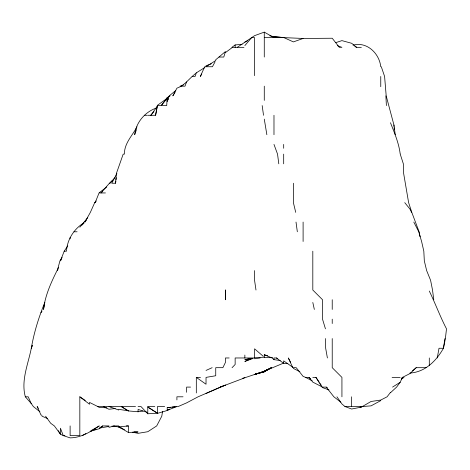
<?xml version="1.0" encoding="UTF-8"?>
<svg xmlns="http://www.w3.org/2000/svg" width="470" height="470" viewBox="0 0 470 470"><rect width="100%" height="100%" fill="white"/><g stroke="black" fill="none" stroke-linecap="round" stroke-linejoin="round"><path stroke-width="0.7" d="M116.895 173.53L111.772 183.235L115.561 183.235L116.366 173.53L123.199 154.113L124.397 154.113C124.291 143.268 132.299 135.765 136.999 126.812M115.561 183.235L115.843 181.156M116.037 179.769L116.319 177.689M444.926 338.559L443.445 348.264C436.354 360.801 425.186 372.117 409.881 373.08M162.573 411.362L161.78 416.214L156.692 425.926L147.786 431.719L138.074 433.34L132.528 432.212M147.786 115.285L155.582 115.285L157.291 105.58M437.253 357.97L439.004 348.264L443.445 348.264L445.384 338.559L446.5 328.847C440.073 316.504 435.379 303.508 429.298 291.053M155.582 115.285L157.485 105.58L166.709 105.58L167.197 97.578L170.099 95.868M44.486 305.277L43.481 309.436C45.261 294.59 51.876 280.749 58.556 267.548M192.16 76.457L196.319 72.856L195.097 76.457L192.16 76.457L186.613 81.862L185.021 86.163L181.549 86.163L176.908 88.184L172.837 95.868L175.057 92.443M136.494 129.526L134.684 134.702C135.965 122.547 144.813 112.136 156.193 108.065M44.885 302.316C38.775 317.144 34.034 332.413 31.29 348.264C28.182 364.162 20.845 380.524 25.333 396.803L31.29 403.53L33.311 406.509L39.903 411.726M32.23 345.673L31.29 348.264L32.301 345.421M166.738 98.847L161.233 105.58L167.197 97.578L167.197 101.238L169.224 95.868L175.809 90.487M67.756 245.916L64.208 251.192L60.419 260.897L61.212 259.687M86.609 219.66L84.935 222.069L90.358 212.358L94.711 202.652L95.169 202.652L99.064 192.947L105.439 192.947M83.901 222.827C74.084 228.843 67.116 239.553 66.511 251.192L64.208 251.192M390.47 392.744L396.621 387.092L400.176 382.292L402.414 377.387L409.881 373.609L416.209 367.681L426.143 367.681M57.951 269.38L57.334 270.603L59.907 260.897L62.111 257.484M215.072 61.764L212.422 66.746L204.709 66.746L200.338 76.457L201.759 74.031M167.197 101.238L168.483 98.853M41.002 312.726L42.042 311.081M95.169 202.652L95.986 201.501M157.485 106.038L150.835 115.285L153.937 111.602M390.47 392.427L387.074 396.803L380.759 400.058L371.053 401.48L361.342 407.12L351.642 409.018L344.939 406.509L341.931 403.953L336.925 396.803M94.711 202.652L96.074 200.925M87.778 217.651L79.829 227.198M244.858 45.59L251.667 37.624L254.564 35.655L264.275 32.13L273.981 37.624M401.521 378.426L402.414 377.387M114.733 177.842L109.821 183.235L112.424 180.762M232.068 367.681L235.147 364.473L235.147 357.97L254.564 357.97L254.564 348.822L263.194 356.248M81.927 225.148L84.018 223.091M102.513 191.507L101.027 192.947L108.958 183.77L112.782 180.268M218.991 57.04L225.441 51.524L223.791 57.04L218.991 57.04L215.736 59.731L215.736 60.518L206.025 66.746M412.519 370.83L416.209 367.681M181.549 86.163L186.613 81.962M108.958 425.926L102.713 425.926L99.246 428.728L90.234 431.319M99.246 192.724L106.672 187.025M231.922 47.335L235.147 44.932L242.079 44.315M225.441 52.599L232.509 47.335L243.965 47.335M157.485 105.286L166.627 98.7M237.262 47.335L251.667 37.624L254.564 37.624L254.564 75.658M268.17 369.203L264.275 371.864L255.257 374.179L264.275 371.735L271.619 367.681M401.274 379.243L404.018 377.387M267.336 369.708L264.275 371.735L254.564 374.484L264.275 371.206L271.319 367.681L264.275 371.206L245.916 377.387L220.236 387.092L225.441 385.077L198.082 396.803L186.613 402.878L178.23 406.509L167.197 407.672L167.197 410.345L176.256 406.767M204.814 67.521L196.319 72.856M102.713 425.926L99.246 428.129L108.958 426.46M392.568 387.092L400.176 382.292M169.511 409.047L167.197 410.498L157.485 413.365L147.786 407.008L147.786 413.788L157.485 413.177L147.786 407.008M167.197 410.345L168.354 409.646M91.356 430.467L99.246 425.926C90.463 431.86 81.11 437.752 70.118 437.87L63.274 435.631L60.419 434.18L54.355 425.926L50.707 423.282L45.59 416.214M82.256 435.631L85.898 433.575M380.759 400.622L371.053 405.863L362.717 406.509L344.939 406.509M220.424 387.092L206.025 393.449M244.858 42.089L247.443 40.896M206.025 370.43L212.146 367.681M248.8 359.691L244.858 361.412L253.013 358.463M250.111 359.121L252.084 358.257M264.275 371.183L283.686 363.069M206.025 65.776L211.206 63.832M180.045 86.163L183.329 84.982M337.401 45.684L341.931 47.335L339.311 47.335L332.225 38.24L303.103 38.458L293.392 41.901L283.686 37.524L273.981 36.672L269.821 35.814M90.187 431.29L92.772 430.385M94.071 429.933L96.009 429.257M335.692 42.664L341.931 40.626L351.642 43.281L356.712 47.335L361.342 47.335M242.773 378.244L244.858 377.592M108.958 427.348L114.304 425.926M252.331 358.322L244.858 359.609L252.484 358.322M128.369 410.933L121.242 406.509L128.369 410.933L138.074 411.767L142.933 411.05M254.564 358.769L260.186 357.97M115.191 408.518L108.958 409.264L103.259 406.509M167.197 407.672L170.663 407.255M172.049 407.09L174.822 406.756M353.029 45.179C366.923 41.254 379.384 53.48 380.759 66.746M254.564 357.793L264.275 357.177M122.541 428.57L118.657 426.707L128.369 432.476L138.074 431.995L133.915 431.73M126.289 425.967L128.369 425.926L128.369 432.476M280.22 360.525L273.981 359.65L273.981 357.97L276.43 357.97L283.686 363.375L287.846 363.316M264.275 37.624L283.686 37.624L303.103 38.458M144.325 115.285L147.057 115.285M73.954 231.775L77.098 231.775M433.769 299.725L432.518 290.019L430.596 280.314L426.654 270.603L424.322 260.897L423.817 251.192L421.602 241.48L418.758 231.775L413.806 222.069M229.166 357.97L225.441 357.97L225.441 362.411L222.88 367.681L215.736 367.681L215.736 375.747L206.025 377.387L206.025 384.231L196.319 377.387L196.319 392.973M196.319 377.387L200.484 377.387M299.866 371.641L293.392 368.451L293.392 367.681L296.212 367.681L303.103 376.382L305.606 377.387L309.066 377.387L310.47 378.802M312.809 377.387L315.963 377.387L319.242 382.239M392.103 377.387L400.176 377.387M190.567 387.092L186.613 387.092L186.613 392.286M327.437 387.885L326.239 387.092L321.985 387.092L315.963 377.387M25.333 396.803L28.212 396.803L31.29 403.748M183.036 396.803L176.908 396.803L176.908 399.929M70.118 425.926L70.118 435.631L79.829 435.631L79.829 396.815L89.535 404.235L89.535 402.432L97.725 406.509L135.513 406.509M138.074 406.509L140.935 406.509L147.786 413.788M147.786 406.509L154.795 406.509M164.635 406.509L157.485 406.509L157.485 413.365M113.558 425.926L118.657 425.926M128.369 425.926L118.657 426.924L111.978 426.09M64.966 435.631L63.274 435.631L60.419 428.205L60.419 434.18L58.327 430.643M272.594 357.711L264.275 357.541L264.275 354.756L267.741 355.819M106.872 407.807L99.246 407.449L97.725 406.509M359.955 407.032L361.342 407.12M273.981 36.672L283.686 37.624M128.369 410.815L118.657 409.329L118.657 410.01L108.958 406.509L111.038 406.85M147.092 412.272L138.074 409.44L138.074 411.767M328.988 389.906L322.514 387.621L322.514 387.092M354.809 46.565L356.712 47.335M264.275 354.756L272.118 357.97L273.981 359.65M276.43 357.97L277.747 358.528M47.388 418.506L42.077 416.214L41.718 415.01M118.657 427.054L124.485 429.645M321.868 386.763L312.809 382.122L309.066 377.387M305.606 377.387L312.209 380.841M79.829 396.815L85.293 400.446M292.822 367.281L283.686 360.878L283.686 363.375M340.779 402.15L333.87 396.803L326.239 387.092M404.752 202.652L409.881 208.968L411.591 212.358M320.058 383.455L321.286 385.277M38.305 408.336L37.154 406.509L41.002 415.016M290.695 362.499L288.333 357.97L292.81 367.681M400.176 153.819C398.819 142.927 394.442 132.84 390.47 122.729M273.981 144.407L277.541 154.113L278.798 163.824M381.305 66.746L384.595 76.457L386.193 95.868L393.936 124.991L395.252 134.702M400.228 154.113L403.342 163.824L403.66 173.53L408.624 202.652L411.791 212.358L419.099 231.775L420.068 236.786M325.452 328.847L322.514 319.142L322.514 299.725L312.809 290.019L312.809 251.192M295.718 212.358L293.392 202.652L293.392 183.235M312.809 302.474L314.336 309.436M266.86 134.702L264.275 119.127M327.396 357.97L325.675 348.264L325.428 338.559M255.986 290.019L254.564 280.314L254.564 270.603M262.172 105.58L263.529 115.285M296.012 222.069L297.334 231.775M393.936 124.991L394.019 126.377M394.101 127.769L394.224 129.849M385.864 95.868L386.399 105.58M429.298 357.97L429.298 365.713M380.759 76.457L380.759 86.709M351.642 396.803L351.642 406.509M341.931 396.803L341.931 377.387L332.225 367.681L332.225 338.559M332.225 299.725L332.225 309.436M332.225 319.142L332.225 323.542M303.103 222.069L303.103 241.48M283.686 144.407L283.686 148.285M283.686 154.113L283.686 163.824M273.981 115.285L273.981 134.702M264.275 32.13L264.275 57.04M264.275 86.163L264.275 100.392M244.858 355.05L244.858 357.97M235.147 44.932L235.147 47.335M70.118 237.514L70.118 238.836M225.441 290.019L225.436 299.725L225.441 290.019"/></g></svg>
